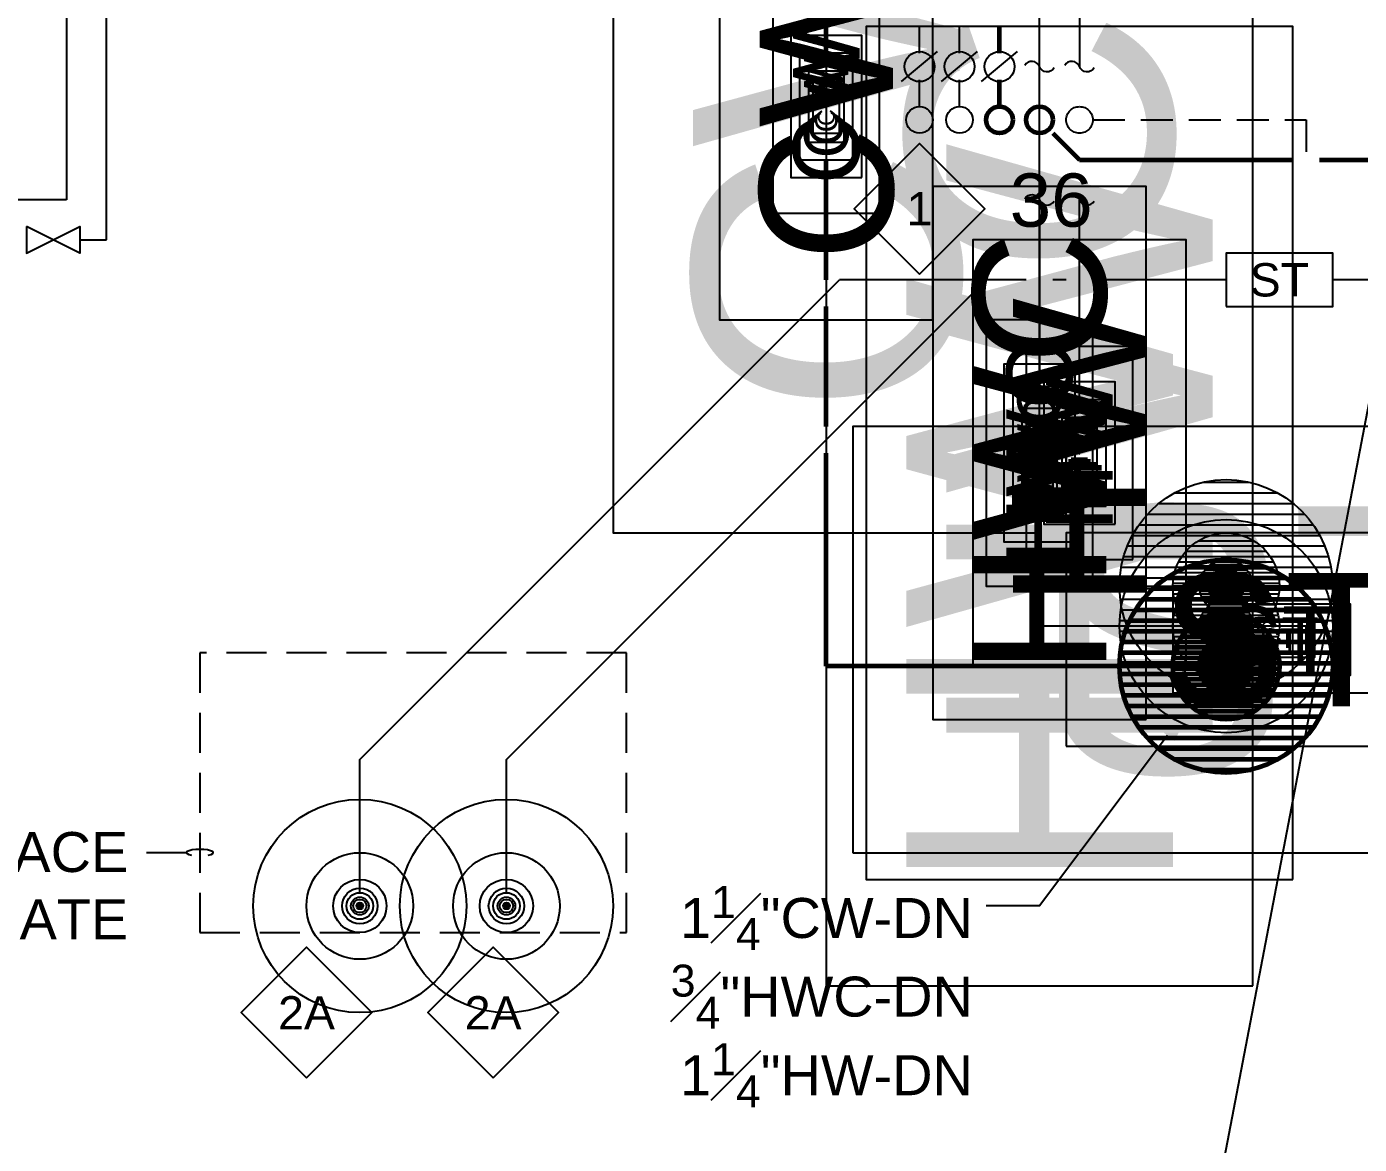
# Model space of a CAD drawing. Extents: x -3956 to 957, y -346 to 1886.
# Drawn here: x -1999 to -1699, y -45.9 to 205.7 of the extents above; entities that cross this region are included whole.
import ezdxf
from ezdxf.enums import TextEntityAlignment as Align

# ---------------------------------------------------------------- set-up
doc = ezdxf.new("R2010")
doc.units = 0
doc.header["$LTSCALE"] = 36
doc.header["$MEASUREMENT"] = 0
doc.linetypes.add('HIDDEN', pattern=[0.375, 0.25, -0.125])
doc.linetypes.add('VENT', pattern=[0.3, 0.2, -0.1])
for name, color, linetype in [('G-ANNO-TEXT', 70, 'Continuous'), ('G-ANNO-TEXT @ 96', 70, 'Continuous'), ('P-HW-N', 1, 'Continuous'), ('P-HW-N @ 1 (1)', 1, 'Continuous'), ('P-HW-N @ 1 (2)', 1, 'Continuous'), ('P-HW-N @ 12', 1, 'Continuous'), ('P-HW-N @ 128', 1, 'Continuous'), ('P-HW-N @ 16', 1, 'Continuous'), ('P-HW-N @ 192', 1, 'Continuous'), ('P-HW-N @ 2', 1, 'Continuous'), ('P-HW-N @ 24', 1, 'Continuous'), ('P-HW-N @ 384', 1, 'Continuous'), ('P-HW-N @ 4', 1, 'Continuous'), ('P-HW-N @ 48', 1, 'Continuous'), ('P-HW-N @ 64', 1, 'Continuous'), ('P-HW-N @ 768', 1, 'Continuous'), ('P-HW-N @ 8', 1, 'Continuous'), ('P-HW-N @ 96', 1, 'Continuous'), ('P-HWC-N', 2, 'Continuous'), ('P-HWC-N @ 1 (1)', 2, 'Continuous'), ('P-HWC-N @ 1 (2)', 2, 'Continuous'), ('P-HWC-N @ 12', 2, 'Continuous'), ('P-HWC-N @ 128', 2, 'Continuous'), ('P-HWC-N @ 16', 2, 'Continuous'), ('P-HWC-N @ 192', 2, 'Continuous'), ('P-HWC-N @ 2', 2, 'Continuous'), ('P-HWC-N @ 24', 2, 'Continuous'), ('P-HWC-N @ 384', 2, 'Continuous'), ('P-HWC-N @ 4', 2, 'Continuous'), ('P-HWC-N @ 48', 2, 'Continuous'), ('P-HWC-N @ 64', 2, 'Continuous'), ('P-HWC-N @ 768', 2, 'Continuous'), ('P-HWC-N @ 8', 2, 'Continuous'), ('P-HWC-N @ 96', 2, 'Continuous'), ('P-SANV-N', 5, 'VENT'), ('P-SANV-N @ 96', 5, 'VENT'), ('P-STRM-N', 2, 'Continuous'), ('P-STRM-N @ 1 (1)', 2, 'Continuous'), ('P-STRM-N @ 1 (2)', 2, 'Continuous'), ('P-STRM-N @ 12', 2, 'Continuous'), ('P-STRM-N @ 128', 2, 'Continuous'), ('P-STRM-N @ 16', 2, 'Continuous'), ('P-STRM-N @ 192', 2, 'Continuous'), ('P-STRM-N @ 2', 2, 'Continuous'), ('P-STRM-N @ 24', 2, 'Continuous'), ('P-STRM-N @ 384', 2, 'Continuous'), ('P-STRM-N @ 4', 2, 'Continuous'), ('P-STRM-N @ 48', 2, 'Continuous'), ('P-STRM-N @ 64', 2, 'Continuous'), ('P-STRM-N @ 768', 2, 'Continuous'), ('P-STRM-N @ 8', 2, 'Continuous'), ('P-STRM-N @ 96', 2, 'Continuous')]:
    doc.layers.add(name, color=color, linetype=linetype)
for name, color, linetype, lineweight in [('P-CW-N', 4, 'Continuous', 60), ('P-CW-N @ 1 (1)', 4, 'Continuous', 60), ('P-CW-N @ 1 (2)', 4, 'Continuous', 60), ('P-CW-N @ 12', 4, 'Continuous', 60), ('P-CW-N @ 128', 4, 'Continuous', 60), ('P-CW-N @ 16', 4, 'Continuous', 60), ('P-CW-N @ 192', 4, 'Continuous', 60), ('P-CW-N @ 2', 4, 'Continuous', 60), ('P-CW-N @ 24', 4, 'Continuous', 60), ('P-CW-N @ 384', 4, 'Continuous', 60), ('P-CW-N @ 4', 4, 'Continuous', 60), ('P-CW-N @ 48', 4, 'Continuous', 60), ('P-CW-N @ 64', 4, 'Continuous', 60), ('P-CW-N @ 768', 4, 'Continuous', 60), ('P-CW-N @ 8', 4, 'Continuous', 60), ('P-CW-N @ 96', 4, 'Continuous', 60), ('P-SAN-N', 6, 'Continuous', 60), ('P-SAN-N @ 96', 6, 'Continuous', 60)]:
    doc.layers.add(name, color=color, linetype=linetype, lineweight=lineweight)
doc.layers.add('P-SAN-DFU', color=7, linetype='Continuous', plot=False)
doc.styles.add('Arial', font='arial.ttf')

# ---------------------------------------------------------------- blocks, each defined once
blk = doc.blocks.new('*U7')
blk.add_circle((0, 0), 0.03125)
blk = doc.blocks.new('DIAMOND TAG')
blk.add_lwpolyline([(0, -0.1533), (0.1533, 0), (0, 0.1533), (-0.1533, 0)], close=True)
at = {"style": 'Arial'}
blk.add_attdef('XXX', text='', height=0.0781, dxfattribs=at).set_placement((0, 0), align=Align.MIDDLE)
blk = doc.blocks.new('*U6')
h = blk.add_hatch()
h.set_pattern_fill('ANSI31', color=256, scale=0.025, angle=135)
edge = h.paths.add_edge_path()
edge.add_arc((0, 0), 0.03125, 0, 360)
blk.add_circle((0, 0), 0.03125)
blk = doc.blocks.new('*U1633')
at = {"layer": 'P-HW-N @ 1 (1)'}
blk.add_blockref('*U6', (-1729, 79.74), dxfattribs=at)
at = {"layer": 'P-HW-N @ 1 (2)'}
blk.add_blockref('*U6', (-1729, 79.74), dxfattribs=at)
at = {"layer": 'P-HW-N @ 12', "xscale": 12, "yscale": 12, "zscale": 12}
blk.add_blockref('*U6', (-1729, 79.74), dxfattribs=at)
at = {"layer": 'P-HW-N @ 128', "xscale": 128, "yscale": 128, "zscale": 128}
blk.add_blockref('*U6', (-1729, 79.74), dxfattribs=at)
at = {"layer": 'P-HW-N @ 16', "xscale": 16, "yscale": 16, "zscale": 16}
blk.add_blockref('*U6', (-1729, 79.74), dxfattribs=at)
at = {"layer": 'P-HW-N @ 192', "xscale": 192, "yscale": 192, "zscale": 192}
blk.add_blockref('*U6', (-1729, 79.74), dxfattribs=at)
at = {"layer": 'P-HW-N @ 2', "xscale": 2, "yscale": 2, "zscale": 2}
blk.add_blockref('*U6', (-1729, 79.74), dxfattribs=at)
at = {"layer": 'P-HW-N @ 24', "xscale": 24, "yscale": 24, "zscale": 24}
blk.add_blockref('*U6', (-1729, 79.74), dxfattribs=at)
at = {"layer": 'P-HW-N @ 384', "xscale": 384, "yscale": 384, "zscale": 384}
blk.add_blockref('*U6', (-1729, 79.74), dxfattribs=at)
at = {"layer": 'P-HW-N @ 4', "xscale": 4, "yscale": 4, "zscale": 4}
blk.add_blockref('*U6', (-1729, 79.74), dxfattribs=at)
at = {"layer": 'P-HW-N @ 48', "xscale": 48, "yscale": 48, "zscale": 48}
blk.add_blockref('*U6', (-1729, 79.74), dxfattribs=at)
at = {"layer": 'P-HW-N @ 64', "xscale": 64, "yscale": 64, "zscale": 64}
blk.add_blockref('*U6', (-1729, 79.74), dxfattribs=at)
at = {"layer": 'P-HW-N @ 768', "xscale": 768, "yscale": 768, "zscale": 768}
blk.add_blockref('*U6', (-1729, 79.74), dxfattribs=at)
at = {"layer": 'P-HW-N @ 8', "xscale": 8, "yscale": 8, "zscale": 8}
blk.add_blockref('*U6', (-1729, 79.74), dxfattribs=at)
at = {"layer": 'P-HW-N @ 96', "xscale": 96, "yscale": 96, "zscale": 96}
blk.add_blockref('*U6', (-1729, 79.74), dxfattribs=at)
blk = doc.blocks.new('*U1634')
at = {"layer": 'P-HWC-N @ 1 (1)'}
blk.add_blockref('*U6', (-1729, 70.74), dxfattribs=at)
at = {"layer": 'P-HWC-N @ 1 (2)'}
blk.add_blockref('*U6', (-1729, 70.74), dxfattribs=at)
at = {"layer": 'P-HWC-N @ 12', "xscale": 12, "yscale": 12, "zscale": 12}
blk.add_blockref('*U6', (-1729, 70.74), dxfattribs=at)
at = {"layer": 'P-HWC-N @ 128', "xscale": 128, "yscale": 128, "zscale": 128}
blk.add_blockref('*U6', (-1729, 70.74), dxfattribs=at)
at = {"layer": 'P-HWC-N @ 16', "xscale": 16, "yscale": 16, "zscale": 16}
blk.add_blockref('*U6', (-1729, 70.74), dxfattribs=at)
at = {"layer": 'P-HWC-N @ 192', "xscale": 192, "yscale": 192, "zscale": 192}
blk.add_blockref('*U6', (-1729, 70.74), dxfattribs=at)
at = {"layer": 'P-HWC-N @ 2', "xscale": 2, "yscale": 2, "zscale": 2}
blk.add_blockref('*U6', (-1729, 70.74), dxfattribs=at)
at = {"layer": 'P-HWC-N @ 24', "xscale": 24, "yscale": 24, "zscale": 24}
blk.add_blockref('*U6', (-1729, 70.74), dxfattribs=at)
at = {"layer": 'P-HWC-N @ 384', "xscale": 384, "yscale": 384, "zscale": 384}
blk.add_blockref('*U6', (-1729, 70.74), dxfattribs=at)
at = {"layer": 'P-HWC-N @ 4', "xscale": 4, "yscale": 4, "zscale": 4}
blk.add_blockref('*U6', (-1729, 70.74), dxfattribs=at)
at = {"layer": 'P-HWC-N @ 48', "xscale": 48, "yscale": 48, "zscale": 48}
blk.add_blockref('*U6', (-1729, 70.74), dxfattribs=at)
at = {"layer": 'P-HWC-N @ 64', "xscale": 64, "yscale": 64, "zscale": 64}
blk.add_blockref('*U6', (-1729, 70.74), dxfattribs=at)
at = {"layer": 'P-HWC-N @ 768', "xscale": 768, "yscale": 768, "zscale": 768}
blk.add_blockref('*U6', (-1729, 70.74), dxfattribs=at)
at = {"layer": 'P-HWC-N @ 8', "xscale": 8, "yscale": 8, "zscale": 8}
blk.add_blockref('*U6', (-1729, 70.74), dxfattribs=at)
at = {"layer": 'P-HWC-N @ 96', "xscale": 96, "yscale": 96, "zscale": 96}
blk.add_blockref('*U6', (-1729, 70.74), dxfattribs=at)
blk = doc.blocks.new('*U1635')
at = {"layer": 'P-CW-N @ 1 (1)'}
blk.add_blockref('*U6', (-1729, 61.74), dxfattribs=at)
at = {"layer": 'P-CW-N @ 1 (2)'}
blk.add_blockref('*U6', (-1729, 61.74), dxfattribs=at)
at = {"layer": 'P-CW-N @ 12', "xscale": 12, "yscale": 12, "zscale": 12}
blk.add_blockref('*U6', (-1729, 61.74), dxfattribs=at)
at = {"layer": 'P-CW-N @ 128', "xscale": 128, "yscale": 128, "zscale": 128}
blk.add_blockref('*U6', (-1729, 61.74), dxfattribs=at)
at = {"layer": 'P-CW-N @ 16', "xscale": 16, "yscale": 16, "zscale": 16}
blk.add_blockref('*U6', (-1729, 61.74), dxfattribs=at)
at = {"layer": 'P-CW-N @ 192', "xscale": 192, "yscale": 192, "zscale": 192}
blk.add_blockref('*U6', (-1729, 61.74), dxfattribs=at)
at = {"layer": 'P-CW-N @ 2', "xscale": 2, "yscale": 2, "zscale": 2}
blk.add_blockref('*U6', (-1729, 61.74), dxfattribs=at)
at = {"layer": 'P-CW-N @ 24', "xscale": 24, "yscale": 24, "zscale": 24}
blk.add_blockref('*U6', (-1729, 61.74), dxfattribs=at)
at = {"layer": 'P-CW-N @ 384', "xscale": 384, "yscale": 384, "zscale": 384}
blk.add_blockref('*U6', (-1729, 61.74), dxfattribs=at)
at = {"layer": 'P-CW-N @ 4', "xscale": 4, "yscale": 4, "zscale": 4}
blk.add_blockref('*U6', (-1729, 61.74), dxfattribs=at)
at = {"layer": 'P-CW-N @ 48', "xscale": 48, "yscale": 48, "zscale": 48}
blk.add_blockref('*U6', (-1729, 61.74), dxfattribs=at)
at = {"layer": 'P-CW-N @ 64', "xscale": 64, "yscale": 64, "zscale": 64}
blk.add_blockref('*U6', (-1729, 61.74), dxfattribs=at)
at = {"layer": 'P-CW-N @ 768', "xscale": 768, "yscale": 768, "zscale": 768}
blk.add_blockref('*U6', (-1729, 61.74), dxfattribs=at)
at = {"layer": 'P-CW-N @ 8', "xscale": 8, "yscale": 8, "zscale": 8}
blk.add_blockref('*U6', (-1729, 61.74), dxfattribs=at)
at = {"layer": 'P-CW-N @ 96', "xscale": 96, "yscale": 96, "zscale": 96}
blk.add_blockref('*U6', (-1729, 61.74), dxfattribs=at)
blk = doc.blocks.new('continuation')
blk.add_lwpolyline([(-0.0028, -0.0347, -0.625102), (0, 0, 0.625102), (0.0028, 0.0347)], format="xyb")
blk = doc.blocks.new('*U10')
at = {"layer": 'DEFPOINTS'}
blk.add_lwpolyline([(-0.125, -0.0625), (0.125, -0.0625), (0.125, 0.0625), (-0.125, 0.0625)], close=True, dxfattribs=at)
at = {"style": 'Arial'}
blk.add_text('CW', height=0.078125, dxfattribs=at).set_placement((0, 0), align=Align.MIDDLE)
blk = doc.blocks.new('*U1636')
at = {"layer": 'P-CW-N @ 1 (1)', "linetype": 'ByBlock', "lineweight": -2, "rotation": 90}
blk.add_blockref('*U10', (-1819, 187.74), dxfattribs=at)
at = {"layer": 'P-CW-N @ 1 (2)', "linetype": 'ByBlock', "lineweight": -2, "rotation": 90}
blk.add_blockref('*U10', (-1819, 187.74), dxfattribs=at)
at = {"layer": 'P-CW-N @ 128', "linetype": 'ByBlock', "lineweight": -2, "xscale": 128, "yscale": 128, "zscale": 128, "rotation": 90}
blk.add_blockref('*U10', (-1819, 187.74), dxfattribs=at)
at = {"layer": 'P-CW-N @ 192', "linetype": 'ByBlock', "lineweight": -2, "xscale": 192, "yscale": 192, "zscale": 192, "rotation": 90}
blk.add_blockref('*U10', (-1819, 187.74), dxfattribs=at)
at = {"layer": 'P-CW-N @ 384', "linetype": 'ByBlock', "lineweight": -2, "xscale": 384, "yscale": 384, "zscale": 384, "rotation": 90}
blk.add_blockref('*U10', (-1819, 187.74), dxfattribs=at)
at = {"layer": 'P-CW-N @ 48', "linetype": 'ByBlock', "lineweight": -2, "xscale": 48, "yscale": 48, "zscale": 48, "rotation": 90}
blk.add_blockref('*U10', (-1819, 187.74), dxfattribs=at)
at = {"layer": 'P-CW-N @ 64', "linetype": 'ByBlock', "lineweight": -2, "xscale": 64, "yscale": 64, "zscale": 64, "rotation": 90}
blk.add_blockref('*U10', (-1819, 187.74), dxfattribs=at)
at = {"layer": 'P-CW-N @ 768', "linetype": 'ByBlock', "lineweight": -2, "xscale": 768, "yscale": 768, "zscale": 768, "rotation": 90}
blk.add_blockref('*U10', (-1819, 187.74), dxfattribs=at)
at = {"layer": 'P-CW-N @ 96', "linetype": 'ByBlock', "lineweight": -2, "xscale": 96, "yscale": 96, "zscale": 96, "rotation": 90}
blk.add_blockref('*U10', (-1819, 187.74), dxfattribs=at)
blk = doc.blocks.new('*U15')
at = {"layer": 'DEFPOINTS'}
blk.add_lwpolyline([(-0.15625, -0.0625), (0.15625, -0.0625), (0.15625, 0.0625), (-0.15625, 0.0625)], close=True, dxfattribs=at)
at = {"style": 'Arial'}
blk.add_text('HWC', height=0.078125, dxfattribs=at).set_placement((0, 0), align=Align.MIDDLE)
blk = doc.blocks.new('*U1637')
at = {"layer": 'P-HWC-N @ 1 (1)', "linetype": 'ByBlock', "lineweight": -2, "rotation": 90}
blk.add_blockref('*U15', (-1771, 109.74), dxfattribs=at)
at = {"layer": 'P-HWC-N @ 1 (2)', "linetype": 'ByBlock', "lineweight": -2, "rotation": 90}
blk.add_blockref('*U15', (-1771, 109.74), dxfattribs=at)
at = {"layer": 'P-HWC-N @ 128', "linetype": 'ByBlock', "lineweight": -2, "xscale": 128, "yscale": 128, "zscale": 128, "rotation": 90}
blk.add_blockref('*U15', (-1771, 109.74), dxfattribs=at)
at = {"layer": 'P-HWC-N @ 192', "linetype": 'ByBlock', "lineweight": -2, "xscale": 192, "yscale": 192, "zscale": 192, "rotation": 90}
blk.add_blockref('*U15', (-1771, 109.74), dxfattribs=at)
at = {"layer": 'P-HWC-N @ 384', "linetype": 'ByBlock', "lineweight": -2, "xscale": 384, "yscale": 384, "zscale": 384, "rotation": 90}
blk.add_blockref('*U15', (-1771, 109.74), dxfattribs=at)
at = {"layer": 'P-HWC-N @ 48', "linetype": 'ByBlock', "lineweight": -2, "xscale": 48, "yscale": 48, "zscale": 48, "rotation": 90}
blk.add_blockref('*U15', (-1771, 109.74), dxfattribs=at)
at = {"layer": 'P-HWC-N @ 64', "linetype": 'ByBlock', "lineweight": -2, "xscale": 64, "yscale": 64, "zscale": 64, "rotation": 90}
blk.add_blockref('*U15', (-1771, 109.74), dxfattribs=at)
at = {"layer": 'P-HWC-N @ 768', "linetype": 'ByBlock', "lineweight": -2, "xscale": 768, "yscale": 768, "zscale": 768, "rotation": 90}
blk.add_blockref('*U15', (-1771, 109.74), dxfattribs=at)
at = {"layer": 'P-HWC-N @ 96', "linetype": 'ByBlock', "lineweight": -2, "xscale": 96, "yscale": 96, "zscale": 96, "rotation": 90}
blk.add_blockref('*U15', (-1771, 109.74), dxfattribs=at)
blk = doc.blocks.new('*U39')
at = {"layer": 'DEFPOINTS'}
blk.add_lwpolyline([(-0.125, -0.0625), (0.125, -0.0625), (0.125, 0.0625), (-0.125, 0.0625)], close=True, dxfattribs=at)
at = {"style": 'Arial'}
blk.add_text('HW', height=0.078125, dxfattribs=at).set_placement((0, 0), align=Align.MIDDLE)
blk = doc.blocks.new('*U1638')
at = {"layer": 'P-HW-N @ 1 (1)', "linetype": 'ByBlock', "lineweight": -2, "rotation": 90}
blk.add_blockref('*U39', (-1762, 109.74), dxfattribs=at)
at = {"layer": 'P-HW-N @ 1 (2)', "linetype": 'ByBlock', "lineweight": -2, "rotation": 90}
blk.add_blockref('*U39', (-1762, 109.74), dxfattribs=at)
at = {"layer": 'P-HW-N @ 128', "linetype": 'ByBlock', "lineweight": -2, "xscale": 128, "yscale": 128, "zscale": 128, "rotation": 90}
blk.add_blockref('*U39', (-1762, 109.74), dxfattribs=at)
at = {"layer": 'P-HW-N @ 192', "linetype": 'ByBlock', "lineweight": -2, "xscale": 192, "yscale": 192, "zscale": 192, "rotation": 90}
blk.add_blockref('*U39', (-1762, 109.74), dxfattribs=at)
at = {"layer": 'P-HW-N @ 384', "linetype": 'ByBlock', "lineweight": -2, "xscale": 384, "yscale": 384, "zscale": 384, "rotation": 90}
blk.add_blockref('*U39', (-1762, 109.74), dxfattribs=at)
at = {"layer": 'P-HW-N @ 48', "linetype": 'ByBlock', "lineweight": -2, "xscale": 48, "yscale": 48, "zscale": 48, "rotation": 90}
blk.add_blockref('*U39', (-1762, 109.74), dxfattribs=at)
at = {"layer": 'P-HW-N @ 64', "linetype": 'ByBlock', "lineweight": -2, "xscale": 64, "yscale": 64, "zscale": 64, "rotation": 90}
blk.add_blockref('*U39', (-1762, 109.74), dxfattribs=at)
at = {"layer": 'P-HW-N @ 768', "linetype": 'ByBlock', "lineweight": -2, "xscale": 768, "yscale": 768, "zscale": 768, "rotation": 90}
blk.add_blockref('*U39', (-1762, 109.74), dxfattribs=at)
at = {"layer": 'P-HW-N @ 96', "linetype": 'ByBlock', "lineweight": -2, "xscale": 96, "yscale": 96, "zscale": 96, "rotation": 90}
blk.add_blockref('*U39', (-1762, 109.74), dxfattribs=at)
blk = doc.blocks.new('*U1664')
at = {"layer": 'P-STRM-N @ 1 (1)'}
blk.add_blockref('*U7', (-1891, 7.74), dxfattribs=at)
at = {"layer": 'P-STRM-N @ 1 (2)'}
blk.add_blockref('*U7', (-1891, 7.74), dxfattribs=at)
at = {"layer": 'P-STRM-N @ 12', "xscale": 12, "yscale": 12, "zscale": 12}
blk.add_blockref('*U7', (-1891, 7.74), dxfattribs=at)
at = {"layer": 'P-STRM-N @ 128', "xscale": 128, "yscale": 128, "zscale": 128}
blk.add_blockref('*U7', (-1891, 7.74), dxfattribs=at)
at = {"layer": 'P-STRM-N @ 16', "xscale": 16, "yscale": 16, "zscale": 16}
blk.add_blockref('*U7', (-1891, 7.74), dxfattribs=at)
at = {"layer": 'P-STRM-N @ 192', "xscale": 192, "yscale": 192, "zscale": 192}
blk.add_blockref('*U7', (-1891, 7.74), dxfattribs=at)
at = {"layer": 'P-STRM-N @ 2', "xscale": 2, "yscale": 2, "zscale": 2}
blk.add_blockref('*U7', (-1891, 7.74), dxfattribs=at)
at = {"layer": 'P-STRM-N @ 24', "xscale": 24, "yscale": 24, "zscale": 24}
blk.add_blockref('*U7', (-1891, 7.74), dxfattribs=at)
at = {"layer": 'P-STRM-N @ 384', "xscale": 384, "yscale": 384, "zscale": 384}
blk.add_blockref('*U7', (-1891, 7.74), dxfattribs=at)
at = {"layer": 'P-STRM-N @ 4', "xscale": 4, "yscale": 4, "zscale": 4}
blk.add_blockref('*U7', (-1891, 7.74), dxfattribs=at)
at = {"layer": 'P-STRM-N @ 48', "xscale": 48, "yscale": 48, "zscale": 48}
blk.add_blockref('*U7', (-1891, 7.74), dxfattribs=at)
at = {"layer": 'P-STRM-N @ 64', "xscale": 64, "yscale": 64, "zscale": 64}
blk.add_blockref('*U7', (-1891, 7.74), dxfattribs=at)
at = {"layer": 'P-STRM-N @ 768', "xscale": 768, "yscale": 768, "zscale": 768}
blk.add_blockref('*U7', (-1891, 7.74), dxfattribs=at)
at = {"layer": 'P-STRM-N @ 8', "xscale": 8, "yscale": 8, "zscale": 8}
blk.add_blockref('*U7', (-1891, 7.74), dxfattribs=at)
at = {"layer": 'P-STRM-N @ 96', "xscale": 96, "yscale": 96, "zscale": 96}
blk.add_blockref('*U7', (-1891, 7.74), dxfattribs=at)
blk = doc.blocks.new('*U1665')
at = {"layer": 'P-STRM-N @ 1 (1)'}
blk.add_blockref('*U7', (-1924, 7.74), dxfattribs=at)
at = {"layer": 'P-STRM-N @ 1 (2)'}
blk.add_blockref('*U7', (-1924, 7.74), dxfattribs=at)
at = {"layer": 'P-STRM-N @ 12', "xscale": 12, "yscale": 12, "zscale": 12}
blk.add_blockref('*U7', (-1924, 7.74), dxfattribs=at)
at = {"layer": 'P-STRM-N @ 128', "xscale": 128, "yscale": 128, "zscale": 128}
blk.add_blockref('*U7', (-1924, 7.74), dxfattribs=at)
at = {"layer": 'P-STRM-N @ 16', "xscale": 16, "yscale": 16, "zscale": 16}
blk.add_blockref('*U7', (-1924, 7.74), dxfattribs=at)
at = {"layer": 'P-STRM-N @ 192', "xscale": 192, "yscale": 192, "zscale": 192}
blk.add_blockref('*U7', (-1924, 7.74), dxfattribs=at)
at = {"layer": 'P-STRM-N @ 2', "xscale": 2, "yscale": 2, "zscale": 2}
blk.add_blockref('*U7', (-1924, 7.74), dxfattribs=at)
at = {"layer": 'P-STRM-N @ 24', "xscale": 24, "yscale": 24, "zscale": 24}
blk.add_blockref('*U7', (-1924, 7.74), dxfattribs=at)
at = {"layer": 'P-STRM-N @ 384', "xscale": 384, "yscale": 384, "zscale": 384}
blk.add_blockref('*U7', (-1924, 7.74), dxfattribs=at)
at = {"layer": 'P-STRM-N @ 4', "xscale": 4, "yscale": 4, "zscale": 4}
blk.add_blockref('*U7', (-1924, 7.74), dxfattribs=at)
at = {"layer": 'P-STRM-N @ 48', "xscale": 48, "yscale": 48, "zscale": 48}
blk.add_blockref('*U7', (-1924, 7.74), dxfattribs=at)
at = {"layer": 'P-STRM-N @ 64', "xscale": 64, "yscale": 64, "zscale": 64}
blk.add_blockref('*U7', (-1924, 7.74), dxfattribs=at)
at = {"layer": 'P-STRM-N @ 768', "xscale": 768, "yscale": 768, "zscale": 768}
blk.add_blockref('*U7', (-1924, 7.74), dxfattribs=at)
at = {"layer": 'P-STRM-N @ 8', "xscale": 8, "yscale": 8, "zscale": 8}
blk.add_blockref('*U7', (-1924, 7.74), dxfattribs=at)
at = {"layer": 'P-STRM-N @ 96', "xscale": 96, "yscale": 96, "zscale": 96}
blk.add_blockref('*U7', (-1924, 7.74), dxfattribs=at)
blk = doc.blocks.new('*U64')
at = {"layer": 'DEFPOINTS'}
blk.add_lwpolyline([(-0.125, -0.0625), (0.125, -0.0625), (0.125, 0.0625), (-0.125, 0.0625)], close=True, dxfattribs=at)
at = {"style": 'Arial'}
blk.add_text('ST', height=0.078125, dxfattribs=at).set_placement((0, 0), align=Align.MIDDLE)
blk = doc.blocks.new('*U1670')
at = {"layer": 'P-STRM-N @ 1 (1)', "linetype": 'ByBlock', "lineweight": -2}
blk.add_blockref('*U64', (-1717, 67.74), dxfattribs=at)
at = {"layer": 'P-STRM-N @ 1 (2)', "linetype": 'ByBlock', "lineweight": -2}
blk.add_blockref('*U64', (-1717, 67.74), dxfattribs=at)
at = {"layer": 'P-STRM-N @ 128', "linetype": 'ByBlock', "lineweight": -2, "xscale": 128, "yscale": 128, "zscale": 128}
blk.add_blockref('*U64', (-1717, 67.74), dxfattribs=at)
at = {"layer": 'P-STRM-N @ 192', "linetype": 'ByBlock', "lineweight": -2, "xscale": 192, "yscale": 192, "zscale": 192}
blk.add_blockref('*U64', (-1717, 67.74), dxfattribs=at)
at = {"layer": 'P-STRM-N @ 384', "linetype": 'ByBlock', "lineweight": -2, "xscale": 384, "yscale": 384, "zscale": 384}
blk.add_blockref('*U64', (-1717, 67.74), dxfattribs=at)
at = {"layer": 'P-STRM-N @ 48', "linetype": 'ByBlock', "lineweight": -2, "xscale": 48, "yscale": 48, "zscale": 48}
blk.add_blockref('*U64', (-1717, 67.74), dxfattribs=at)
at = {"layer": 'P-STRM-N @ 64', "linetype": 'ByBlock', "lineweight": -2, "xscale": 64, "yscale": 64, "zscale": 64}
blk.add_blockref('*U64', (-1717, 67.74), dxfattribs=at)
at = {"layer": 'P-STRM-N @ 768', "linetype": 'ByBlock', "lineweight": -2, "xscale": 768, "yscale": 768, "zscale": 768}
blk.add_blockref('*U64', (-1717, 67.74), dxfattribs=at)
at = {"layer": 'P-STRM-N @ 96', "linetype": 'ByBlock', "lineweight": -2, "xscale": 96, "yscale": 96, "zscale": 96}
blk.add_blockref('*U64', (-1717, 148.74), dxfattribs=at)
blk = doc.blocks.new('LeaderNoteBlock')
blk.add_ellipse((0, 0), major_axis=(1, 0), ratio=0.25, start_param=5.387521, end_param=10.320443)
blk = doc.blocks.new('PLMB BALL VALVES')
at = {"linetype": 'Continuous'}
blk.add_lwpolyline([(-0.0625, -0.03125), (-0.0625, 0.03125), (0.0625, -0.03125), (0.0625, 0.03125), (-0.0625, -0.03125)], dxfattribs=at)

msp = doc.modelspace()

# ---------------------------------------------------------------- linework, layer by layer
at = {"color": 7, "linetype": 'Continuous'}
for p, q in [((-1802.03, 193.37), (-1793.97, 200.11)), ((-1793.03, 193.37), (-1784.97, 200.11)), ((-1784.03, 193.37), (-1775.97, 200.11))]:
    msp.add_line(p, q, dxfattribs=at)
at = {"linetype": 'Continuous'}
for centre in [(-1798, 196.74), (-1789, 196.74), (-1780, 196.74)]:
    msp.add_circle(centre, 3.38, dxfattribs=at)
at = {"layer": 'G-ANNO-TEXT', "linetype": 'HIDDEN'}
for p, q in [((-1864, 64.74), (-1960, 64.74)), ((-1960, 64.74), (-1960, 1.74)), ((-1864, 1.74), (-1864, 64.74)), ((-1960, 1.74), (-1864, 1.74))]:
    msp.add_line(p, q, dxfattribs=at)
at = {"layer": 'G-ANNO-TEXT'}
for points in [[(-1674.26, 238.96), (-1740, -104.26), (-1756, -104.26)], [(-1742.2, 46.14), (-1771, 7.74), (-1783, 7.74)], [(-1963, 19.74), (-1966, 19.74), (-1972, 19.74)]]:
    msp.add_lwpolyline(points, dxfattribs=at)
msp.add_solid([(-1743.8, 47.34), (-1735, 55.74), (-1740.6, 44.94)], dxfattribs=at)
at = {"layer": 'P-CW-N'}
for p, q in [((-1819, 199.74), (-1819, 226.74)), ((-1780, 199.74), (-1780, 205.74)), ((-1780, 187.74), (-1780, 193.74)), ((-1819, 148.74), (-1819, 175.74)), ((-1819, 115.74), (-1819, 142.74)), ((-1819, 61.74), (-1819, 109.74)), ((-1732, 61.74), (-1819, 61.74))]:
    msp.add_line(p, q, dxfattribs=at)
at = {"layer": 'P-HW-N'}
for p, q in [((-1990, 301.74), (-1990, 166.74)), ((-1762, 223.74), (-1762, 196.74)), ((-1789, 199.74), (-1789, 205.74)), ((-1789, 187.74), (-1789, 193.74)), ((-1990, 166.74), (-2014, 166.74)), ((-1762, 121.74), (-1762, 166.74)), ((-1762, 79.74), (-1762, 97.74)), ((-1762, 79.74), (-1732, 79.74))]:
    msp.add_line(p, q, dxfattribs=at)
at = {"layer": 'P-HWC-N'}
for p, q in [((-1981, 157.74), (-1981, 319.74)), ((-1771, 196.74), (-1771, 232.74)), ((-1798, 199.74), (-1798, 205.74)), ((-1798, 187.74), (-1798, 193.74)), ((-1771, 166.74), (-1771, 124.72)), ((-1987, 157.74), (-1981, 157.74)), ((-1771, 94.77), (-1771, 70.74)), ((-1732, 70.74), (-1771, 70.74))]:
    msp.add_line(p, q, dxfattribs=at)
at = {"layer": 'P-SAN-N'}
for p, q in [((-1768, 181.74), (-1762, 175.74)), ((-1762, 175.74), (-1714, 175.74)), ((-1708, 175.74), (-1675, 175.74))]:
    msp.add_line(p, q, dxfattribs=at)
at = {"layer": 'P-SANV-N'}
for p, q in [((-1759, 184.74), (-1711, 184.74)), ((-1711, 184.74), (-1711, 175.74))]:
    msp.add_line(p, q, dxfattribs=at)
at = {"layer": 'P-STRM-N'}
for p, q in [((-1924, 40.74), (-1816, 148.74)), ((-1891, 40.74), (-1783, 148.74)), ((-1774, 148.74), (-1816, 148.74)), ((-1765, 148.74), (-1768, 148.74)), ((-1729, 148.74), (-1759, 148.74)), ((-1660, 148.74), (-1705, 148.74)), ((-1924, 10.74), (-1924, 40.74)), ((-1891, 10.74), (-1891, 40.74))]:
    msp.add_line(p, q, dxfattribs=at)

# ---------------------------------------------------------------- block references
at = {"layer": 'G-ANNO-TEXT', "xscale": 3, "yscale": 3, "zscale": 3}
msp.add_blockref('LeaderNoteBlock', (-1960, 19.74), dxfattribs=at)
at = {"layer": 'G-ANNO-TEXT @ 96', "xscale": 96, "yscale": 96, "zscale": 96}
for p, values in [((-1798, 164.74), {'XXX': '1'}), ((-1936, -16.26), {'XXX': '2A'}), ((-1894, -16.26), {'XXX': '2A'})]:
    msp.add_blockref('DIAMOND TAG', p, dxfattribs=at).add_auto_attribs(values)
at = {"layer": 'P-CW-N'}
for name in ['*U1636', '*U1635']:
    msp.add_blockref(name, (0, 0), dxfattribs=at)
at = {"layer": 'P-CW-N @ 96', "xscale": 96, "yscale": 96, "zscale": 96, "rotation": 180}
msp.add_blockref('*U7', (-1780, 184.74), dxfattribs=at)
at = {"layer": 'P-HW-N'}
for name in ['*U1638', '*U1633']:
    msp.add_blockref(name, (0, 0), dxfattribs=at)
at = {"layer": 'P-HW-N @ 96', "xscale": 96, "yscale": 96, "zscale": 96}
for name, p, rotation in [('continuation', (-1762, 196.74), 90), ('*U7', (-1789, 184.74), 180), ('continuation', (-1762, 166.74), 270)]:
    msp.add_blockref(name, p, dxfattribs=dict(at, rotation=rotation))
at = {"layer": 'P-HWC-N'}
for name in ['*U1637', '*U1634']:
    msp.add_blockref(name, (0, 0), dxfattribs=at)
at = {"layer": 'P-HWC-N @ 96', "yscale": 96, "zscale": 96}
for name, p, xscale, rotation in [('continuation', (-1771, 196.74), 96, 90), ('*U7', (-1798, 184.74), 96, 180), ('continuation', (-1771, 166.74), 96, 270), ('PLMB BALL VALVES', (-1993, 157.74), -96, 180)]:
    msp.add_blockref(name, p, dxfattribs=dict(at, xscale=xscale, rotation=rotation))
at = {"layer": 'P-SAN-N @ 96', "xscale": 96, "yscale": 96, "zscale": 96, "rotation": 180}
msp.add_blockref('*U7', (-1771, 184.74), dxfattribs=at)
at = {"layer": 'P-SANV-N @ 96', "xscale": 96, "yscale": 96, "zscale": 96, "rotation": 180}
msp.add_blockref('*U7', (-1762, 184.74), dxfattribs=at)
at = {"layer": 'P-STRM-N'}
for name in ['*U1670', '*U1665', '*U1664']:
    msp.add_blockref(name, (0, 0), dxfattribs=at)

# ---------------------------------------------------------------- texts
at = {"layer": 'G-ANNO-TEXT', "style": 'Arial'}
for s, p in [('HEAT TRACE', (-2055.76, 15.39)), ('& INSULATE', (-2049.49, 0.24))]:
    msp.add_text(s, height=9, dxfattribs=at).set_placement(p)
at = {"layer": 'G-ANNO-TEXT', "insert": (-1786, 12.24), "char_height": 9, "attachment_point": 3, "style": 'Arial'}
msp.add_mtext('\\A1;1{\\H0.8x;\\S1#4;}"CW-DN\\P{\\H0.8x;\\S3#4;}"HWC-DN\\P1{\\H0.8x;\\S1#4;}"HW-DN', dxfattribs=at)
at = {"layer": 'P-SAN-DFU', "color": 3, "style": 'Arial'}
msp.add_text('36', height=12, dxfattribs=at).set_placement((-1777.7, 160.69))

doc.saveas('drawing.dxf')
